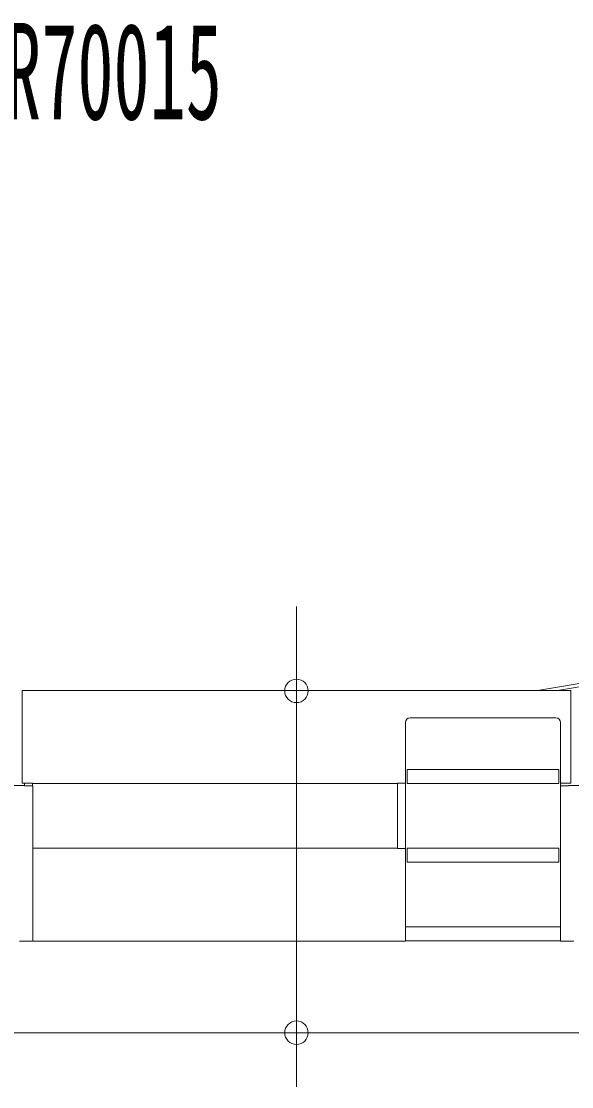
# Model space of a CAD drawing. Units: millimetres, scale not verified. Extents: x -33906 to 32977, y -25518 to 130343.
# Drawn here: x -23100 to -20760, y -25253 to -20722 of the extents above; entities that cross this region are included whole.
import ezdxf
from ezdxf.enums import TextEntityAlignment as Align

# ---------------------------------------------------------------- set-up
doc = ezdxf.new("R2010")
doc.units = ezdxf.units.MM
doc.header["$LTSCALE"] = 200
doc.header["$PDMODE"] = 32
doc.header["$PDSIZE"] = 100
doc.layers.add('0-0_0', color=7, linetype='Continuous', lineweight=18)
doc.styles.add('ＭＳ ゴシック', font='')
doc.styles.get('ＭＳ ゴシック').set_extended_font_data('MS Gothic')

msp = doc.modelspace()

# ---------------------------------------------------------------- linework, layer by layer
at = {"layer": '0-0_0', "color": 3}
for p, q in [((-21930.1, -25253.4), (-21930.1, -23211.7)), ((-20905.8, -23568.3), (-20543.8, -23507.8)), ((-20820.9, -23568.3), (-20468.1, -23509.3)), ((-23097, -23962.9), (-23097, -23568.3)), ((-23097, -23568.3), (-20763, -23568.3)), ((-20763, -23962.9), (-20763, -23568.3)), ((-21447, -23684.9), (-20827, -23684.9)), ((-21467, -23704.9), (-21467, -23962.9)), ((-20807, -23962.9), (-20807, -23704.9)), ((-21460, -23904.2), (-21460, -23963.3)), ((-21460, -23904.2), (-20814, -23904.2)), ((-21391.5, -23903.7), (-21391.5, -23904.1)), ((-21368.5, -23903.7), (-21368.5, -23904.1)), ((-20814, -23962.9), (-20814, -23904.2)), ((-23053, -23962.9), (-23097, -23962.9)), ((-23086.2, -23973.8), (-23086.2, -23962.9)), ((-23053, -23973.8), (-23053, -23962.9)), ((-23053, -23964.5), (-21501, -23964.5)), ((-21501, -23962.9), (-21501, -23964.5)), ((-21501, -23962.9), (-21467, -23962.9)), ((-21500.2, -24240.8), (-21500.2, -23962.9)), ((-21460, -23963.3), (-20814, -23963.3)), ((-20807, -23962.9), (-20763, -23962.9)), ((-23163, -23972.2), (-23086.9, -23972.2)), ((-23086.9, -23972.2), (-23086.9, -23973.8)), ((-23086.9, -23973.8), (-23051.4, -23973.8)), ((-23051.4, -24632.8), (-23051.4, -23973.8)), ((-20807, -24634.4), (-20807, -23973.8)), ((-20697, -23972.2), (-20773, -23972.2)), ((-20773, -23973.8), (-20773, -23972.2)), ((-21501, -24240.8), (-21501, -24239.2)), ((-21460, -24239.2), (-21460, -24298.3)), ((-21460, -24239.2), (-20814, -24239.2)), ((-20814, -24297.9), (-20814, -24239.2)), ((-23051.4, -24240.8), (-23049.8, -24240.8)), ((-21467, -24634.4), (-21467, -24240.8)), ((-21460, -24298.3), (-20814, -24298.3)), ((-21467, -24574.2), (-20807, -24574.2)), ((-23053, -24634.4), (-23108, -24634.4)), ((-23053, -24634.4), (-23053, -24632.8)), ((-23051.4, -24632.8), (-23053, -24632.8)), ((-23049.8, -24632.8), (-23051.4, -24632.8)), ((-23049.8, -24634.4), (-23049.8, -24632.8)), ((-21467, -24634.4), (-23049.8, -24634.4)), ((-21467, -24632.8), (-20807, -24632.8)), ((-27964.7, -25024), (-16115.1, -25024))]:
    msp.add_line(p, q, dxfattribs=at)
for points in [[(-21501, -24240.8), (-21467, -24240.8), (-21467, -23962.9)], [(-20773, -23973.8), (-20807, -23973.8), (-20807, -23962.9)], [(-23049.8, -24240.8), (-23049.8, -24239.2), (-21501, -24239.2)], [(-20807, -24634.4), (-20752, -24634.4), (-20752, -24632.8)]]:
    msp.add_lwpolyline(points, dxfattribs=at)
for centre, start, end in [((-21447, -23704.9), 90, 180), ((-20827, -23704.9), 0, 90)]:
    msp.add_arc(centre, 20, start, end, dxfattribs=at)
at = {"layer": '0-0_0'}
for p in [(-21930.1, -23570), (-21930.1, -25024)]:
    msp.add_point(p, dxfattribs=at)

# ---------------------------------------------------------------- texts
at = {"layer": '0-0_0', "style": 'ＭＳ ゴシック', "width": 0.55}
msp.add_text('GR70015', height=410.6, dxfattribs=at).set_placement((-23322.6, -21262.9), align=Align.BOTTOM_LEFT)

doc.saveas('drawing.dxf')
